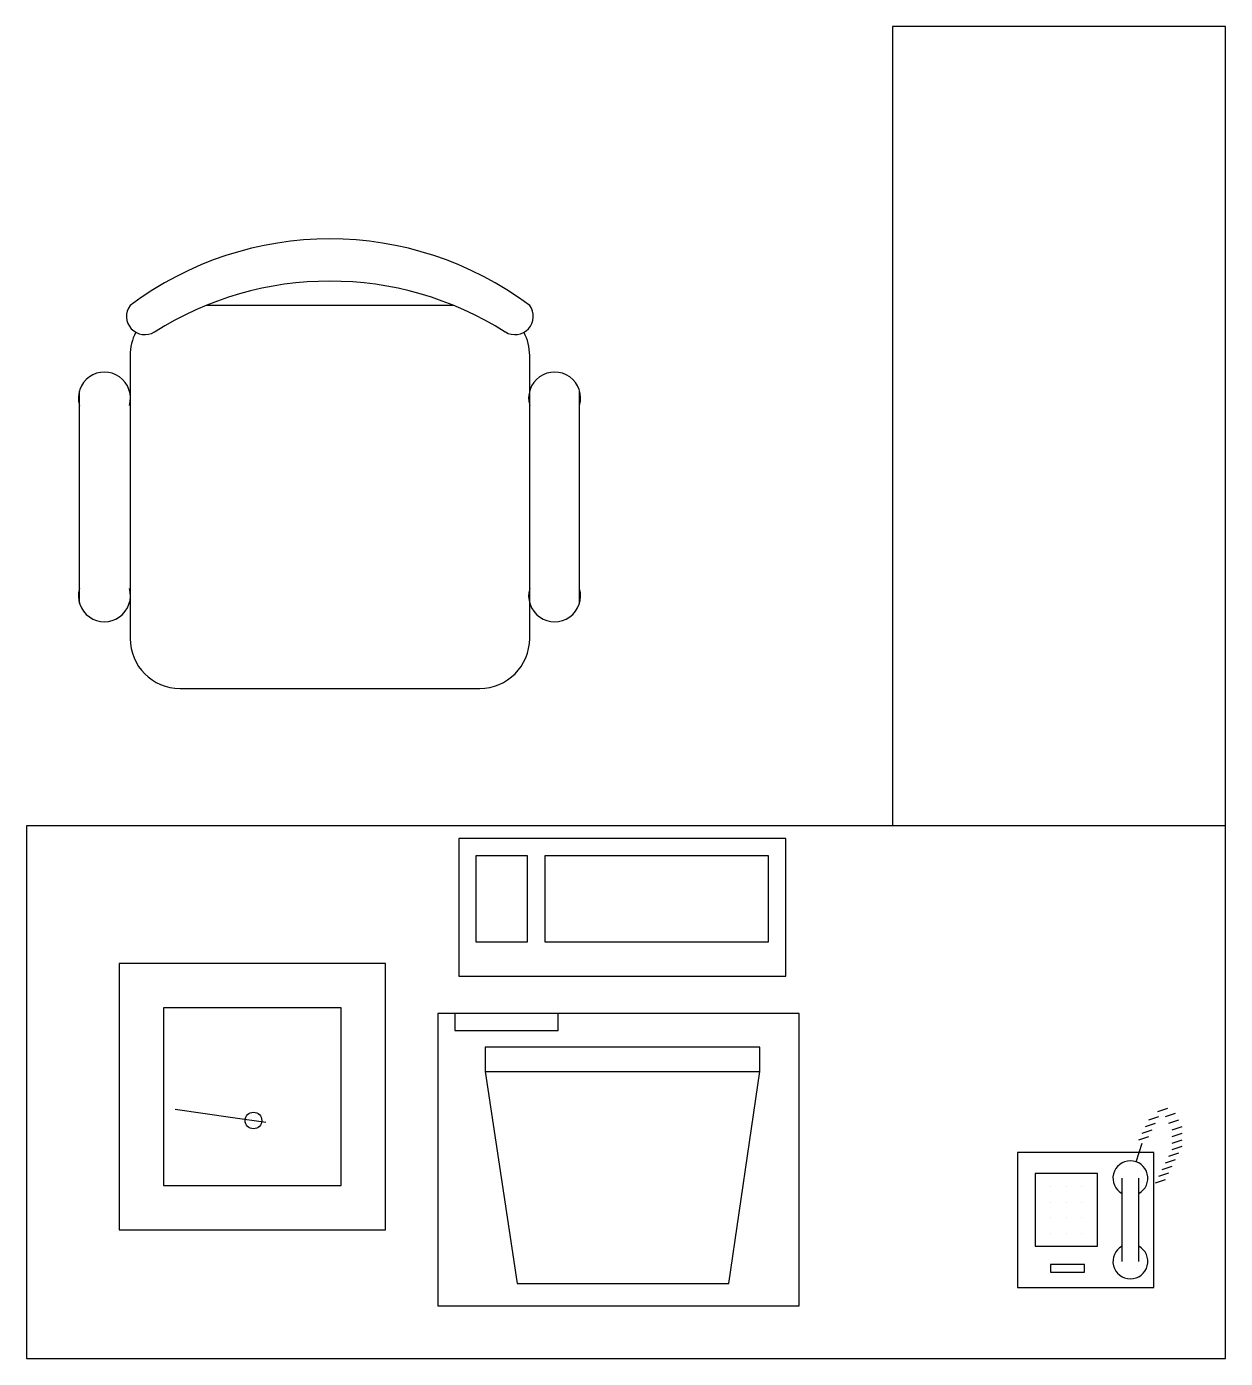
# Model space of a CAD drawing. Extents: x 1217.2 to 1289.2, y 583.2 to 663.2.
import ezdxf

# ---------------------------------------------------------------- set-up
doc = ezdxf.new("R2010")
doc.units = 0
doc.layers.get('0').update_dxf_attribs({"color": 1, "linetype": 'CONTINUOUS'})

msp = doc.modelspace()

# ---------------------------------------------------------------- linework, layer by layer
at = {"color": 0}
for p, q in [((1269.17, 663.171), (1269.17, 615.171)), ((1289.17, 663.171), (1269.17, 663.171)), ((1289.17, 583.171), (1289.17, 663.171)), ((1242.825, 646.418), (1227.944, 646.418)), ((1223.384, 643.418), (1223.384, 626.418)), ((1247.384, 626.418), (1247.384, 643.418)), ((1220.342, 628.543), (1220.342, 641.293)), ((1250.384, 628.543), (1250.384, 641.293)), ((1226.384, 623.418), (1244.384, 623.418)), ((1289.17, 615.171), (1217.17, 615.171)), ((1217.17, 615.171), (1217.17, 583.171)), ((1262.766, 614.397), (1243.123, 614.397)), ((1243.123, 614.397), (1243.123, 606.126)), ((1262.766, 606.126), (1262.766, 614.397)), ((1247.258, 613.363), (1244.157, 613.363)), ((1244.157, 613.363), (1244.157, 608.194)), ((1247.258, 608.194), (1247.258, 613.363)), ((1261.732, 613.363), (1248.292, 613.363)), ((1248.292, 613.363), (1248.292, 608.194)), ((1261.732, 608.194), (1261.732, 613.363)), ((1244.157, 608.194), (1247.258, 608.194)), ((1248.292, 608.194), (1261.732, 608.194)), ((1238.718, 606.897), (1222.718, 606.897)), ((1222.718, 606.897), (1222.718, 590.897)), ((1238.718, 590.897), (1238.718, 606.897)), ((1243.123, 606.126), (1262.766, 606.126)), ((1236.052, 604.23), (1225.385, 604.23)), ((1225.385, 604.23), (1225.385, 593.563)), ((1236.052, 593.563), (1236.052, 604.23)), ((1263.574, 603.897), (1241.863, 603.897)), ((1241.863, 603.897), (1241.863, 586.321)), ((1242.897, 603.897), (1242.897, 602.863)), ((1249.1, 602.863), (1249.1, 603.897)), ((1263.574, 586.321), (1263.574, 603.897)), ((1242.897, 602.863), (1249.1, 602.863)), ((1244.718, 601.859), (1244.718, 600.397)), ((1261.218, 601.859), (1244.718, 601.859)), ((1261.218, 600.397), (1261.218, 601.859)), ((1244.718, 600.397), (1261.218, 600.397)), ((1244.718, 600.397), (1246.639, 587.666)), ((1259.354, 587.666), (1261.218, 600.397)), ((1226.093, 598.147), (1229.557, 597.641)), ((1229.557, 597.641), (1231.536, 597.351)), ((1284.58, 597.508), (1285.18, 597.708)), ((1285.109, 597.993), (1285.709, 598.193)), ((1285.58, 597.708), (1286.18, 597.908)), ((1284.18, 596.708), (1284.78, 596.908)), ((1284.38, 597.108), (1284.98, 597.308)), ((1285.78, 597.308), (1286.38, 597.508)), ((1285.98, 596.908), (1286.58, 597.108)), ((1283.819, 594.97), (1284.18, 596.108)), ((1283.98, 596.308), (1284.58, 596.508)), ((1285.98, 596.508), (1286.58, 596.708)), ((1285.98, 596.108), (1286.58, 596.308)), ((1284.883, 595.531), (1276.678, 595.531)), ((1276.678, 595.531), (1276.678, 587.427)), ((1284.883, 587.427), (1284.883, 595.531)), ((1285.78, 595.308), (1286.38, 595.508)), ((1285.98, 595.708), (1286.58, 595.908)), ((1285.38, 594.508), (1285.98, 594.708)), ((1285.58, 594.908), (1286.18, 595.108)), ((1281.488, 594.278), (1277.738, 594.278)), ((1277.738, 594.278), (1277.738, 589.903)), ((1281.488, 589.903), (1281.488, 594.278)), ((1282.965, 588.992), (1282.965, 593.992)), ((1283.965, 588.992), (1283.965, 593.992)), ((1284.98, 593.708), (1285.58, 593.908)), ((1285.18, 594.108), (1285.78, 594.308)), ((1225.385, 593.563), (1236.052, 593.563)), ((1278.675, 593.496), (1278.675, 593.496)), ((1279.613, 593.496), (1279.613, 593.496)), ((1280.55, 593.496), (1280.55, 593.496)), ((1278.675, 592.559), (1278.675, 592.559)), ((1279.613, 592.559), (1279.613, 592.559)), ((1280.55, 592.559), (1280.55, 592.559)), ((1278.675, 591.621), (1278.675, 591.621)), ((1279.613, 591.621), (1279.613, 591.621)), ((1280.55, 591.621), (1280.55, 591.621)), ((1222.718, 590.897), (1238.718, 590.897)), ((1278.675, 590.684), (1278.675, 590.684)), ((1279.613, 590.684), (1279.613, 590.684)), ((1280.55, 590.684), (1280.55, 590.684)), ((1277.738, 589.903), (1281.488, 589.903)), ((1280.706, 588.809), (1278.675, 588.809)), ((1278.675, 588.809), (1278.675, 588.34)), ((1280.706, 588.34), (1280.706, 588.809)), ((1278.675, 588.34), (1280.706, 588.34)), ((1246.639, 587.666), (1259.354, 587.666)), ((1276.678, 587.427), (1284.883, 587.427)), ((1241.863, 586.321), (1263.574, 586.321)), ((1217.17, 583.171), (1289.17, 583.171))]:
    msp.add_line(p, q, dxfattribs=at)
msp.add_circle((1230.793, 597.46), 0.5, dxfattribs=at)
for centre, radius, start, end in [((1235.384, 630.418), 20, 53.1301, 126.8699), ((1235.384, 628.242), 19.64, 57.57575, 122.42425), ((1224.264, 645.763), 1.097, 143.30994, 302.02741), ((1246.505, 645.763), 1.097, 237.97259, 36.69006), ((1226.384, 643.418), 3, 152.41556, 180), ((1244.384, 643.418), 3, 0, 27.58444), ((1221.842, 640.856), 1.562, 343.7398, 196.2602), ((1248.884, 640.856), 1.562, 343.7398, 196.2602), ((1221.842, 628.981), 1.562, 163.7398, 16.2602), ((1248.884, 628.981), 1.562, 163.7398, 16.2602), ((1226.384, 626.418), 3, 180, 270), ((1244.384, 626.418), 3, 270, 360), ((1283.465, 593.992), 1.048, 298.49146, 241.50854), ((1283.465, 588.992), 1.048, 118.49146, 61.50854)]:
    msp.add_arc(centre, radius, start, end, dxfattribs=at)

doc.saveas('drawing.dxf')
